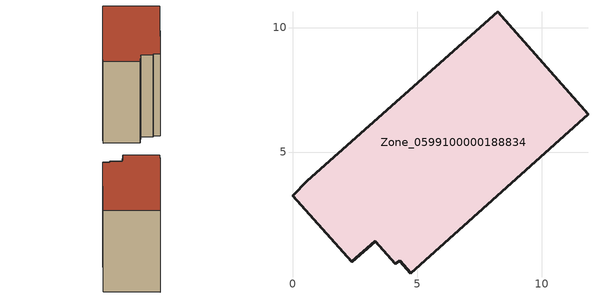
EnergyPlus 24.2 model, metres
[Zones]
Zone_0599100000188834
 floor ground (C_G): 4.13,0.52 3.33,1.42 2.38,0.61 0,3.25 0.6,3.86 8.24,10.64 11.86,6.51 4.74,0.13 4.3,0.64 z0
 wall outside (C_F): 0.6,3.86 0,3.25 2.38,0.61 3.33,1.42 4.13,0.52 4.3,0.64 4.74,0.13 11.86,6.51 8.24,10.64 0.6,3.86 z0:8.99
 roof outside (C_R): 4.74,0.13 11.86,6.51 8.24,10.64 0.6,3.86 0,3.25 2.38,0.61 3.33,1.42 4.13,0.52 4.3,0.64 z8.99
[BUILDING]
Pand.0599100000188834: North Axis=0; Terrain=City; Loads Convergence Tolerance Value=0.04; Temperature Convergence Tolerance Value=0.4; Solar Distribution=FullExterior; Maximum Number of Warmup Days=25; Minimum Number of Warmup Days=1
[Site:Location]
Rotterdam.The.Hague.AP_ZH_NLD Design_Conditions: Latitude=51.96; Longitude=4.45; Time Zone=1; Elevation=-4.5
[SITE:GROUNDTEMPERATURE:BUILDINGSURFACE]
18, 18, 18, 18, 18, 18, 18, 18, 18, 18, 18, 18
[MATERIAL] Thermal Absorptance=0.9; Solar Absorptance=0.7; Visible Absorptance=0.7
Name | Roughness | Thickness | Conductivity | Density | Specific Heat
G.TI.1946 | MediumSmooth | 0.15 | 1 | 540 | 1210
F.TI.1946 | Rough | 0.3 | 0.857143 | 1920 | 840
R.TI.1946 | MediumRough | 0.2 | 0.1 | 1500 | 1000
[CONSTRUCTION]
C_G: G.TI.1946
C_F: F.TI.1946
C_R: R.TI.1946
[ZONE]
Zone_0599100000188834: Type=1; Multiplier=1; Ceiling Height=Autocalculate; Volume=Autocalculate; Floor Area=autocalculate; Part of Total Floor Area=Yes
[ZONEINFILTRATION:DESIGNFLOWRATE]
Infil_Zone_0599100000188834: Zone or ZoneList or Space or SpaceList=Zone_0599100000188834; Schedule=AlwaysOn; Design Flow Rate Calculation Method=Flow/Area; Flow Rate per Floor Area=0.003; Constant Term Coefficient=1; Temperature Term Coefficient=0; Velocity Term Coefficient=0; Velocity Squared Term Coefficient=0
[HVACTEMPLATE:ZONE:IDEALLOADSAIRSYSTEM]
Zone_0599100000188834: Maximum Heating Supply Air Temperature=50; Minimum Cooling Supply Air Temperature=13; Maximum Heating Supply Air Humidity Ratio=0.0156; Minimum Cooling Supply Air Humidity Ratio=0.0077; Heating Limit=NoLimit; Cooling Limit=NoLimit; Dehumidification Control Type=ConstantSensibleHeatRatio; Cooling Sensible Heat Ratio=0.7; Dehumidification Setpoint=60; Humidification Control Type=None; Humidification Setpoint=30; Outdoor Air Method=None; Outdoor Air Flow Rate per Person=0.00944; Outdoor Air Flow Rate per Zone Floor Area=0; Outdoor Air Flow Rate per Zone=0; Demand Controlled Ventilation Type=None; Outdoor Air Economizer Type=NoEconomizer; Heat Recovery Type=None; Sensible Heat Recovery Effectiveness=0.7; Latent Heat Recovery Effectiveness=0.65
[ZONECONTROL:THERMOSTAT]
ThermostatControl_Zone_0599100000188834: Zone or ZoneList=Zone_0599100000188834; Control Type Schedule=DualSetpointControlType; Control 1=Thermostat_Zone_0599100000188834; Temperature Difference Between Cutout And Setpoint=0
[THERMOSTATSETPOINT:DUALSETPOINT]
Thermostat_Zone_0599100000188834: Heating Setpoint Temperature Schedule=HeatingSetpoint_Zone_0599100000188834; Cooling Setpoint Temperature Schedule=CoolingSetpoint_Zone_0599100000188834
[SCHEDULE:COMPACT]
HeatingSetpoint_Zone_0599100000188834: Through: 12/31, For: AllDays, Until: 24:00, 21
CoolingSetpoint_Zone_0599100000188834: Through: 12/31, For: AllDays, Until: 24:00, 24
DualSetpointControlType: Through: 12/31, For: AllDays, Until: 24:00, 4
AlwaysOn: Through: 12/31, For: AllDays, Until: 24:00, 1
